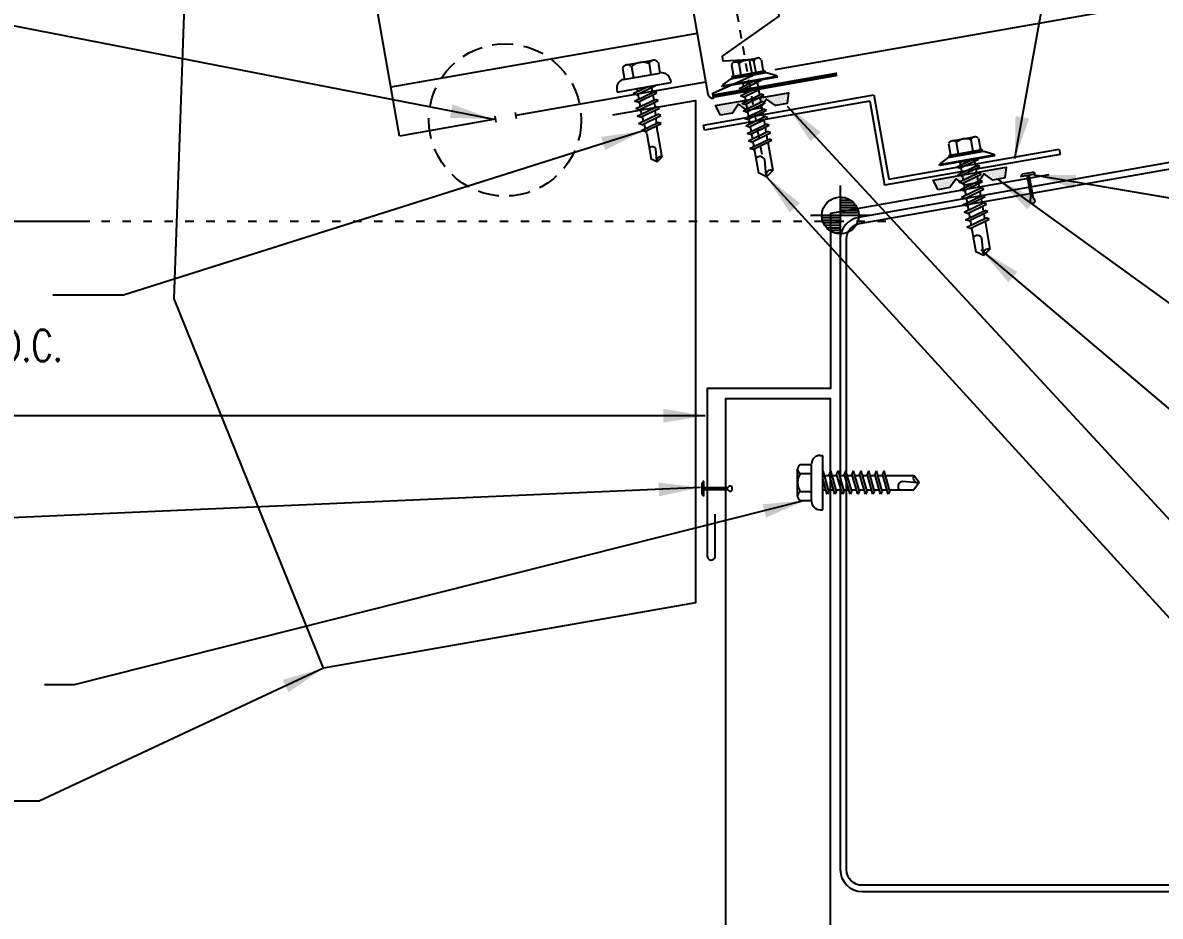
# Model space of a CAD drawing. Header units: inches. Extents: x 0.5 to 41.1, y 60.2 to 108.6.
# Drawn here: x 14.42 to 27.98, y 71.39 to 82.04 of the extents above; entities that cross this region are included whole.
import ezdxf

# ---------------------------------------------------------------- set-up
doc = ezdxf.new("R2010")
doc.units = ezdxf.units.IN
doc.header["$MEASUREMENT"] = 0
for name, pattern in [('ACAD_ISO07W100', [3, 0, -3]), ('DASH3', [0.125, 0.0625, -0.0625]), ('HIDDEN', [0.375, 0.25, -0.125])]:
    doc.linetypes.add(name, pattern=pattern)
for name, color, linetype in [('ANNOBJ', 7, 'Continuous'), ('CLO', 3, 'Continuous'), ('ELEV-MK', 3, 'Continuous'), ('FASTENER', 9, 'Continuous'), ('PANEL', 11, 'Continuous'), ('STLA', 12, 'Continuous'), ('TAPE', 8, 'Continuous'), ('TEXT', 2, 'Continuous'), ('TRIM', 6, 'Continuous')]:
    doc.layers.add(name, color=color, linetype=linetype)
doc.styles.add('TEXT1', font='ROMANS.shx', dxfattribs={"width": 0.75, "height": 0.375})
doc.dimstyles.new('DETAIL$7', dxfattribs={"dimscale": 4, "dimtxt": 0.09375, "dimasz": 0.125, "dimexe": 0.0625, "dimexo": 0.125, "dimgap": 0.0625, "dimtad": 1, "dimdec": 4, "dimzin": 3, "dimdsep": 46, "dimlunit": 4, "dimtxsty": 'TEXT1', "dimblk": 'ARCHTICK', "dimcen": 0.0625, "dimclrd": 7, "dimclre": 7, "dimclrt": 2, "dimadec": 0, "dimazin": 0, "dimtfac": 0.59375, "dimtdec": 4, "dimtmove": 0, "dimatfit": 3, "dimfxl": 0, "dimfrac": 2, "dimtolj": 1, "dimtzin": 3, "dimarcsym": 0})

# ---------------------------------------------------------------- blocks, each defined once
blk = doc.blocks.new('MB_DW1')
at = {"layer": 'FASTENER'}
for p, q in [((-0.181, 0.276), (-0.181, 0.137)), ((-0.135, 0.302), (0.135, 0.302)), ((-0.089, 0.276), (-0.089, 0.137)), ((0.089, 0.276), (0.089, 0.137)), ((0.181, 0.276), (0.181, 0.137)), ((-0.193, 0.137), (0.193, 0.137)), ((-0.181, 0.137), (0.181, 0.137)), ((-0.217, 0.114), (-0.326, 0.059)), ((-0.326, 0.059), (-0.326, 0.049)), ((-0.326, 0.049), (0.326, 0.049)), ((-0.217, 0.114), (0.217, 0.114)), ((-0.193, 0.119), (0.193, 0.119)), ((-0.139, -0.016), (0.046, 0.037)), ((-0.104, -0.036), (0.139, 0.033)), ((-0.086, 0.037), (-0.086, -0.001)), ((-0.086, 0.037), (0.086, 0.037)), ((0.086, 0.037), (0.133, 0.037)), ((0.086, 0.018), (0.086, -0.042)), ((0.139, 0.033), (0.133, 0.037)), ((0.217, 0.114), (0.326, 0.059)), ((0.326, 0.059), (0.326, 0.049)), ((-0.104, -0.036), (-0.139, -0.016)), ((-0.139, -0.107), (0.104, -0.038)), ((-0.104, -0.127), (-0.139, -0.107)), ((-0.139, -0.198), (0.104, -0.128)), ((-0.104, -0.127), (0.139, -0.058)), ((-0.086, -0.031), (-0.086, -0.092)), ((-0.086, -0.122), (-0.086, -0.183)), ((0.086, -0.073), (0.086, -0.133)), ((0.139, -0.058), (0.104, -0.038)), ((0.139, -0.149), (0.104, -0.128)), ((-0.104, -0.218), (-0.139, -0.198)), ((-0.139, -0.289), (0.104, -0.219)), ((-0.104, -0.218), (0.139, -0.149)), ((-0.104, -0.309), (0.139, -0.239)), ((-0.086, -0.213), (-0.086, -0.274)), ((0.086, -0.164), (0.086, -0.224)), ((0.086, -0.255), (0.086, -0.315)), ((0.139, -0.239), (0.104, -0.219)), ((-0.104, -0.309), (-0.139, -0.289)), ((-0.139, -0.38), (0.104, -0.31)), ((-0.104, -0.4), (-0.139, -0.38)), ((-0.139, -0.47), (0.104, -0.401)), ((-0.104, -0.4), (0.139, -0.33)), ((-0.086, -0.304), (-0.086, -0.364)), ((-0.086, -0.395), (-0.086, -0.455)), ((0.086, -0.345), (0.086, -0.406)), ((0.139, -0.33), (0.104, -0.31)), ((0.139, -0.421), (0.104, -0.401)), ((-0.104, -0.491), (-0.139, -0.47)), ((-0.139, -0.561), (0.104, -0.492)), ((-0.104, -0.491), (0.139, -0.421)), ((-0.104, -0.581), (0.139, -0.512)), ((-0.086, -0.486), (-0.086, -0.546)), ((0.086, -0.436), (0.086, -0.497)), ((0.086, -0.527), (0.086, -0.588)), ((0.139, -0.512), (0.104, -0.492)), ((-0.104, -0.581), (-0.139, -0.561)), ((-0.139, -0.652), (0.104, -0.583)), ((-0.104, -0.672), (-0.139, -0.652)), ((-0.139, -0.743), (0.104, -0.674)), ((-0.104, -0.672), (0.139, -0.603)), ((-0.086, -0.577), (-0.086, -0.637)), ((-0.086, -0.667), (-0.086, -0.728)), ((0.086, -0.618), (0.086, -0.679)), ((0.139, -0.603), (0.104, -0.583)), ((0.139, -0.694), (0.104, -0.674)), ((-0.104, -0.763), (-0.139, -0.743)), ((-0.104, -0.763), (0.139, -0.694)), ((-0.086, -0.758), (-0.086, -1.05)), ((0.086, -0.709), (0.086, -1.05)), ((-0.002, -1.095), (0.014, -0.909)), ((0, -1.111), (-0.086, -1.05)), ((0, -1.111), (0.086, -1.05))]:
    blk.add_line(p, q, dxfattribs=at)
blk.add_lwpolyline([(-0.331, 0.037), (-0.331, 0.049), (0.331, 0.049), (0.331, 0.037)], close=True, dxfattribs=at)
for centre, radius, start, end in [((-0.135, 0.25), 0.0527, 29.8754, 150.1246), ((0, 0.138), 0.164, 56.9974, 123.0026), ((0.135, 0.25), 0.0527, 29.8754, 150.1246), ((-0.193, 0.128), 0.00894, 90, 270), ((0.193, 0.128), 0.00894, 270, 90), ((-0.046, -0.921), 0.0615, 11.1445, 130.906), ((0.054, -1.097), 0.0563, 55.4585, 194.8454)]:
    blk.add_arc(centre, radius, start, end, dxfattribs=at)
blk = doc.blocks.new('*X4')
at = {"color": 0}
for p, q in [((-0.422, 0.141), (-0.422, 0.141)), ((-0.398, 0.141), (-0.398, 0.141)), ((-0.375, 0.141), (-0.375, 0.141)), ((-0.352, 0.141), (-0.352, 0.141)), ((-0.328, 0.141), (-0.328, 0.141)), ((-0.305, 0.141), (-0.305, 0.141)), ((-0.281, 0.141), (-0.281, 0.141)), ((-0.258, 0.141), (-0.258, 0.141)), ((-0.234, 0.141), (-0.234, 0.141)), ((-0.211, 0.141), (-0.211, 0.141)), ((-0.188, 0.141), (-0.188, 0.141)), ((-0.164, 0.141), (-0.164, 0.141)), ((-0.141, 0.141), (-0.141, 0.141)), ((-0.117, 0.141), (-0.117, 0.141)), ((-0.094, 0.141), (-0.094, 0.141)), ((-0.07, 0.141), (-0.07, 0.141)), ((-0.047, 0.141), (-0.047, 0.141)), ((-0.023, 0.141), (-0.023, 0.141)), ((0, 0.141), (0, 0.141)), ((0.023, 0.141), (0.023, 0.141)), ((0.047, 0.141), (0.047, 0.141)), ((0.07, 0.141), (0.07, 0.141)), ((0.094, 0.141), (0.094, 0.141)), ((0.117, 0.141), (0.117, 0.141)), ((0.141, 0.141), (0.141, 0.141)), ((0.164, 0.141), (0.164, 0.141)), ((0.188, 0.141), (0.188, 0.141)), ((0.211, 0.141), (0.211, 0.141)), ((0.234, 0.141), (0.234, 0.141)), ((0.258, 0.141), (0.258, 0.141)), ((0.281, 0.141), (0.281, 0.141)), ((0.305, 0.141), (0.305, 0.141)), ((0.328, 0.141), (0.328, 0.141)), ((0.352, 0.141), (0.352, 0.141)), ((0.375, 0.141), (0.375, 0.141)), ((0.398, 0.141), (0.398, 0.141)), ((0.422, 0.141), (0.422, 0.141)), ((-0.434, 0.135), (-0.434, 0.135)), ((-0.434, 0.123), (-0.434, 0.123)), ((-0.422, 0.129), (-0.422, 0.129)), ((-0.422, 0.117), (-0.422, 0.117)), ((-0.422, 0.105), (-0.422, 0.105)), ((-0.422, 0.094), (-0.422, 0.094)), ((-0.422, 0.082), (-0.422, 0.082)), ((-0.41, 0.135), (-0.41, 0.135)), ((-0.41, 0.123), (-0.41, 0.123)), ((-0.41, 0.111), (-0.41, 0.111)), ((-0.41, 0.1), (-0.41, 0.1)), ((-0.41, 0.088), (-0.41, 0.088)), ((-0.41, 0.076), (-0.41, 0.076)), ((-0.41, 0.064), (-0.41, 0.064)), ((-0.41, 0.053), (-0.41, 0.053)), ((-0.41, 0.041), (-0.41, 0.041)), ((-0.398, 0.129), (-0.398, 0.129)), ((-0.398, 0.117), (-0.398, 0.117)), ((-0.398, 0.105), (-0.398, 0.105)), ((-0.398, 0.094), (-0.398, 0.094)), ((-0.398, 0.082), (-0.398, 0.082)), ((-0.398, 0.07), (-0.398, 0.07)), ((-0.398, 0.059), (-0.398, 0.059)), ((-0.398, 0.047), (-0.398, 0.047)), ((-0.398, 0.035), (-0.398, 0.035)), ((-0.398, 0.023), (-0.398, 0.023)), ((-0.387, 0.135), (-0.387, 0.135)), ((-0.387, 0.123), (-0.387, 0.123)), ((-0.387, 0.111), (-0.387, 0.111)), ((-0.387, 0.1), (-0.387, 0.1)), ((-0.387, 0.088), (-0.387, 0.088)), ((-0.387, 0.076), (-0.387, 0.076)), ((-0.387, 0.064), (-0.387, 0.064)), ((-0.387, 0.053), (-0.387, 0.053)), ((-0.387, 0.041), (-0.387, 0.041)), ((-0.387, 0.029), (-0.387, 0.029)), ((-0.375, 0.129), (-0.375, 0.129)), ((-0.375, 0.117), (-0.375, 0.117)), ((-0.375, 0.105), (-0.375, 0.105)), ((-0.375, 0.094), (-0.375, 0.094)), ((-0.375, 0.082), (-0.375, 0.082)), ((-0.375, 0.07), (-0.375, 0.07)), ((-0.375, 0.059), (-0.375, 0.059)), ((-0.375, 0.047), (-0.375, 0.047)), ((-0.375, 0.035), (-0.375, 0.035)), ((-0.375, 0.023), (-0.375, 0.023)), ((-0.363, 0.135), (-0.363, 0.135)), ((-0.363, 0.123), (-0.363, 0.123)), ((-0.363, 0.111), (-0.363, 0.111)), ((-0.363, 0.1), (-0.363, 0.1)), ((-0.363, 0.088), (-0.363, 0.088)), ((-0.363, 0.076), (-0.363, 0.076)), ((-0.363, 0.064), (-0.363, 0.064)), ((-0.363, 0.053), (-0.363, 0.053)), ((-0.363, 0.041), (-0.363, 0.041)), ((-0.363, 0.029), (-0.363, 0.029)), ((-0.352, 0.129), (-0.352, 0.129)), ((-0.352, 0.117), (-0.352, 0.117)), ((-0.352, 0.105), (-0.352, 0.105)), ((-0.352, 0.094), (-0.352, 0.094)), ((-0.352, 0.082), (-0.352, 0.082)), ((-0.352, 0.07), (-0.352, 0.07)), ((-0.352, 0.059), (-0.352, 0.059)), ((-0.352, 0.047), (-0.352, 0.047)), ((-0.352, 0.035), (-0.352, 0.035)), ((-0.352, 0.023), (-0.352, 0.023)), ((-0.34, 0.135), (-0.34, 0.135)), ((-0.34, 0.123), (-0.34, 0.123)), ((-0.34, 0.111), (-0.34, 0.111)), ((-0.34, 0.1), (-0.34, 0.1)), ((-0.34, 0.088), (-0.34, 0.088)), ((-0.34, 0.076), (-0.34, 0.076)), ((-0.34, 0.064), (-0.34, 0.064)), ((-0.34, 0.053), (-0.34, 0.053)), ((-0.34, 0.041), (-0.34, 0.041)), ((-0.34, 0.029), (-0.34, 0.029)), ((-0.328, 0.129), (-0.328, 0.129)), ((-0.328, 0.117), (-0.328, 0.117)), ((-0.328, 0.105), (-0.328, 0.105)), ((-0.328, 0.094), (-0.328, 0.094)), ((-0.328, 0.082), (-0.328, 0.082)), ((-0.328, 0.07), (-0.328, 0.07)), ((-0.328, 0.059), (-0.328, 0.059)), ((-0.328, 0.047), (-0.328, 0.047)), ((-0.328, 0.035), (-0.328, 0.035)), ((-0.328, 0.023), (-0.328, 0.023)), ((-0.316, 0.135), (-0.316, 0.135)), ((-0.316, 0.123), (-0.316, 0.123)), ((-0.316, 0.111), (-0.316, 0.111)), ((-0.316, 0.1), (-0.316, 0.1)), ((-0.316, 0.088), (-0.316, 0.088)), ((-0.316, 0.076), (-0.316, 0.076)), ((-0.316, 0.064), (-0.316, 0.064)), ((-0.316, 0.053), (-0.316, 0.053)), ((-0.316, 0.041), (-0.316, 0.041)), ((-0.316, 0.029), (-0.316, 0.029)), ((-0.305, 0.129), (-0.305, 0.129)), ((-0.305, 0.117), (-0.305, 0.117)), ((-0.305, 0.105), (-0.305, 0.105)), ((-0.305, 0.094), (-0.305, 0.094)), ((-0.305, 0.082), (-0.305, 0.082)), ((-0.305, 0.07), (-0.305, 0.07)), ((-0.305, 0.059), (-0.305, 0.059)), ((-0.305, 0.047), (-0.305, 0.047)), ((-0.305, 0.035), (-0.305, 0.035)), ((-0.305, 0.023), (-0.305, 0.023)), ((-0.293, 0.135), (-0.293, 0.135)), ((-0.293, 0.123), (-0.293, 0.123)), ((-0.293, 0.111), (-0.293, 0.111)), ((-0.293, 0.1), (-0.293, 0.1)), ((-0.293, 0.088), (-0.293, 0.088)), ((-0.293, 0.076), (-0.293, 0.076)), ((-0.293, 0.064), (-0.293, 0.064)), ((-0.293, 0.053), (-0.293, 0.053)), ((-0.293, 0.041), (-0.293, 0.041)), ((-0.293, 0.029), (-0.293, 0.029)), ((-0.281, 0.129), (-0.281, 0.129)), ((-0.281, 0.117), (-0.281, 0.117)), ((-0.281, 0.105), (-0.281, 0.105)), ((-0.281, 0.094), (-0.281, 0.094)), ((-0.281, 0.082), (-0.281, 0.082)), ((-0.281, 0.07), (-0.281, 0.07)), ((-0.281, 0.059), (-0.281, 0.059)), ((-0.281, 0.047), (-0.281, 0.047)), ((-0.281, 0.035), (-0.281, 0.035)), ((-0.281, 0.023), (-0.281, 0.023)), ((-0.27, 0.135), (-0.27, 0.135)), ((-0.27, 0.123), (-0.27, 0.123)), ((-0.27, 0.111), (-0.27, 0.111)), ((-0.27, 0.1), (-0.27, 0.1)), ((-0.27, 0.088), (-0.27, 0.088)), ((-0.27, 0.076), (-0.27, 0.076)), ((-0.27, 0.064), (-0.27, 0.064)), ((-0.27, 0.053), (-0.27, 0.053)), ((-0.27, 0.041), (-0.27, 0.041)), ((-0.27, 0.029), (-0.27, 0.029)), ((-0.258, 0.129), (-0.258, 0.129)), ((-0.258, 0.117), (-0.258, 0.117)), ((-0.258, 0.105), (-0.258, 0.105)), ((-0.258, 0.094), (-0.258, 0.094)), ((-0.258, 0.082), (-0.258, 0.082)), ((-0.258, 0.07), (-0.258, 0.07)), ((-0.258, 0.059), (-0.258, 0.059)), ((-0.258, 0.047), (-0.258, 0.047)), ((-0.258, 0.035), (-0.258, 0.035)), ((-0.258, 0.023), (-0.258, 0.023)), ((-0.246, 0.135), (-0.246, 0.135)), ((-0.246, 0.123), (-0.246, 0.123)), ((-0.246, 0.111), (-0.246, 0.111)), ((-0.246, 0.1), (-0.246, 0.1)), ((-0.246, 0.088), (-0.246, 0.088)), ((-0.246, 0.076), (-0.246, 0.076)), ((-0.246, 0.064), (-0.246, 0.064)), ((-0.246, 0.053), (-0.246, 0.053)), ((-0.246, 0.041), (-0.246, 0.041)), ((-0.234, 0.129), (-0.234, 0.129)), ((-0.234, 0.117), (-0.234, 0.117)), ((-0.234, 0.105), (-0.234, 0.105)), ((-0.234, 0.094), (-0.234, 0.094)), ((-0.234, 0.082), (-0.234, 0.082)), ((-0.234, 0.07), (-0.234, 0.07)), ((-0.234, 0.059), (-0.234, 0.059)), ((-0.234, 0.047), (-0.234, 0.047)), ((-0.223, 0.135), (-0.223, 0.135)), ((-0.223, 0.123), (-0.223, 0.123)), ((-0.223, 0.111), (-0.223, 0.111)), ((-0.223, 0.1), (-0.223, 0.1)), ((-0.223, 0.088), (-0.223, 0.088)), ((-0.223, 0.076), (-0.223, 0.076)), ((-0.223, 0.064), (-0.223, 0.064)), ((-0.211, 0.129), (-0.211, 0.129)), ((-0.211, 0.117), (-0.211, 0.117)), ((-0.211, 0.105), (-0.211, 0.105)), ((-0.211, 0.094), (-0.211, 0.094)), ((-0.211, 0.082), (-0.211, 0.082)), ((-0.211, 0.07), (-0.211, 0.07)), ((-0.199, 0.135), (-0.199, 0.135)), ((-0.199, 0.123), (-0.199, 0.123)), ((-0.199, 0.111), (-0.199, 0.111)), ((-0.199, 0.1), (-0.199, 0.1)), ((-0.199, 0.088), (-0.199, 0.088)), ((-0.188, 0.129), (-0.188, 0.129)), ((-0.188, 0.117), (-0.188, 0.117)), ((-0.188, 0.105), (-0.188, 0.105)), ((-0.188, 0.094), (-0.188, 0.094)), ((-0.176, 0.135), (-0.176, 0.135)), ((-0.176, 0.123), (-0.176, 0.123)), ((-0.176, 0.111), (-0.176, 0.111)), ((-0.164, 0.129), (-0.164, 0.129)), ((-0.164, 0.117), (-0.164, 0.117)), ((-0.164, 0.105), (-0.164, 0.105)), ((-0.152, 0.135), (-0.152, 0.135)), ((-0.152, 0.123), (-0.152, 0.123)), ((-0.152, 0.111), (-0.152, 0.111)), ((-0.152, 0.1), (-0.152, 0.1)), ((-0.141, 0.129), (-0.141, 0.129)), ((-0.141, 0.117), (-0.141, 0.117)), ((-0.141, 0.105), (-0.141, 0.105)), ((-0.141, 0.094), (-0.141, 0.094)), ((-0.141, 0.082), (-0.141, 0.082)), ((-0.129, 0.135), (-0.129, 0.135)), ((-0.129, 0.123), (-0.129, 0.123)), ((-0.129, 0.111), (-0.129, 0.111)), ((-0.129, 0.1), (-0.129, 0.1)), ((-0.129, 0.088), (-0.129, 0.088)), ((-0.129, 0.076), (-0.129, 0.076)), ((-0.117, 0.129), (-0.117, 0.129)), ((-0.117, 0.117), (-0.117, 0.117)), ((-0.117, 0.105), (-0.117, 0.105)), ((-0.117, 0.094), (-0.117, 0.094)), ((-0.117, 0.082), (-0.117, 0.082)), ((-0.117, 0.07), (-0.117, 0.07)), ((-0.117, 0.059), (-0.117, 0.059)), ((-0.105, 0.135), (-0.105, 0.135)), ((-0.105, 0.123), (-0.105, 0.123)), ((-0.105, 0.111), (-0.105, 0.111)), ((-0.105, 0.1), (-0.105, 0.1)), ((-0.105, 0.088), (-0.105, 0.088)), ((-0.105, 0.076), (-0.105, 0.076)), ((-0.105, 0.064), (-0.105, 0.064)), ((-0.105, 0.053), (-0.105, 0.053)), ((-0.094, 0.129), (-0.094, 0.129)), ((-0.094, 0.117), (-0.094, 0.117)), ((-0.094, 0.105), (-0.094, 0.105)), ((-0.094, 0.094), (-0.094, 0.094)), ((-0.094, 0.082), (-0.094, 0.082)), ((-0.094, 0.07), (-0.094, 0.07)), ((-0.094, 0.059), (-0.094, 0.059)), ((-0.094, 0.047), (-0.094, 0.047)), ((-0.094, 0.035), (-0.094, 0.035)), ((-0.082, 0.135), (-0.082, 0.135)), ((-0.082, 0.123), (-0.082, 0.123)), ((-0.082, 0.111), (-0.082, 0.111)), ((-0.082, 0.1), (-0.082, 0.1)), ((-0.082, 0.088), (-0.082, 0.088)), ((-0.082, 0.076), (-0.082, 0.076)), ((-0.082, 0.064), (-0.082, 0.064)), ((-0.082, 0.053), (-0.082, 0.053)), ((-0.082, 0.041), (-0.082, 0.041)), ((-0.082, 0.029), (-0.082, 0.029)), ((-0.07, 0.129), (-0.07, 0.129)), ((-0.07, 0.117), (-0.07, 0.117)), ((-0.07, 0.105), (-0.07, 0.105)), ((-0.07, 0.094), (-0.07, 0.094)), ((-0.07, 0.082), (-0.07, 0.082)), ((-0.07, 0.07), (-0.07, 0.07)), ((-0.07, 0.059), (-0.07, 0.059)), ((-0.07, 0.047), (-0.07, 0.047)), ((-0.07, 0.035), (-0.07, 0.035)), ((-0.07, 0.023), (-0.07, 0.023)), ((-0.059, 0.135), (-0.059, 0.135)), ((-0.059, 0.123), (-0.059, 0.123)), ((-0.059, 0.111), (-0.059, 0.111)), ((-0.059, 0.1), (-0.059, 0.1)), ((-0.059, 0.088), (-0.059, 0.088)), ((-0.059, 0.076), (-0.059, 0.076)), ((-0.059, 0.064), (-0.059, 0.064)), ((-0.059, 0.053), (-0.059, 0.053)), ((-0.059, 0.041), (-0.059, 0.041)), ((-0.059, 0.029), (-0.059, 0.029)), ((-0.047, 0.129), (-0.047, 0.129)), ((-0.047, 0.117), (-0.047, 0.117)), ((-0.047, 0.105), (-0.047, 0.105)), ((-0.047, 0.094), (-0.047, 0.094)), ((-0.047, 0.082), (-0.047, 0.082)), ((-0.047, 0.07), (-0.047, 0.07)), ((-0.047, 0.059), (-0.047, 0.059)), ((-0.047, 0.047), (-0.047, 0.047)), ((-0.047, 0.035), (-0.047, 0.035)), ((-0.047, 0.023), (-0.047, 0.023)), ((-0.035, 0.135), (-0.035, 0.135)), ((-0.035, 0.123), (-0.035, 0.123)), ((-0.035, 0.111), (-0.035, 0.111)), ((-0.035, 0.1), (-0.035, 0.1)), ((-0.035, 0.088), (-0.035, 0.088)), ((-0.035, 0.076), (-0.035, 0.076)), ((-0.035, 0.064), (-0.035, 0.064)), ((-0.035, 0.053), (-0.035, 0.053)), ((-0.035, 0.041), (-0.035, 0.041)), ((-0.035, 0.029), (-0.035, 0.029)), ((-0.023, 0.129), (-0.023, 0.129)), ((-0.023, 0.117), (-0.023, 0.117)), ((-0.023, 0.105), (-0.023, 0.105)), ((-0.023, 0.094), (-0.023, 0.094)), ((-0.023, 0.082), (-0.023, 0.082)), ((-0.023, 0.07), (-0.023, 0.07)), ((-0.023, 0.059), (-0.023, 0.059)), ((-0.023, 0.047), (-0.023, 0.047)), ((-0.023, 0.035), (-0.023, 0.035)), ((-0.023, 0.023), (-0.023, 0.023)), ((-0.012, 0.135), (-0.012, 0.135)), ((-0.012, 0.123), (-0.012, 0.123)), ((-0.012, 0.111), (-0.012, 0.111)), ((-0.012, 0.1), (-0.012, 0.1)), ((-0.012, 0.088), (-0.012, 0.088)), ((-0.012, 0.076), (-0.012, 0.076)), ((-0.012, 0.064), (-0.012, 0.064)), ((-0.012, 0.053), (-0.012, 0.053)), ((-0.012, 0.041), (-0.012, 0.041)), ((-0.012, 0.029), (-0.012, 0.029)), ((0, 0.129), (0, 0.129)), ((0, 0.117), (0, 0.117)), ((0, 0.105), (0, 0.105)), ((0, 0.094), (0, 0.094)), ((0, 0.082), (0, 0.082)), ((0, 0.07), (0, 0.07)), ((0, 0.059), (0, 0.059)), ((0, 0.047), (0, 0.047)), ((0, 0.035), (0, 0.035)), ((0, 0.023), (0, 0.023)), ((0.012, 0.135), (0.012, 0.135)), ((0.012, 0.123), (0.012, 0.123)), ((0.012, 0.111), (0.012, 0.111)), ((0.012, 0.1), (0.012, 0.1)), ((0.012, 0.088), (0.012, 0.088)), ((0.012, 0.076), (0.012, 0.076)), ((0.012, 0.064), (0.012, 0.064)), ((0.012, 0.053), (0.012, 0.053)), ((0.012, 0.041), (0.012, 0.041)), ((0.012, 0.029), (0.012, 0.029)), ((0.023, 0.129), (0.023, 0.129)), ((0.023, 0.117), (0.023, 0.117)), ((0.023, 0.105), (0.023, 0.105)), ((0.023, 0.094), (0.023, 0.094)), ((0.023, 0.082), (0.023, 0.082)), ((0.023, 0.07), (0.023, 0.07)), ((0.023, 0.059), (0.023, 0.059)), ((0.023, 0.047), (0.023, 0.047)), ((0.023, 0.035), (0.023, 0.035)), ((0.023, 0.023), (0.023, 0.023)), ((0.035, 0.135), (0.035, 0.135)), ((0.035, 0.123), (0.035, 0.123)), ((0.035, 0.111), (0.035, 0.111)), ((0.035, 0.1), (0.035, 0.1)), ((0.035, 0.088), (0.035, 0.088)), ((0.035, 0.076), (0.035, 0.076)), ((0.035, 0.064), (0.035, 0.064)), ((0.035, 0.053), (0.035, 0.053)), ((0.035, 0.041), (0.035, 0.041)), ((0.035, 0.029), (0.035, 0.029)), ((0.047, 0.129), (0.047, 0.129)), ((0.047, 0.117), (0.047, 0.117)), ((0.047, 0.105), (0.047, 0.105)), ((0.047, 0.094), (0.047, 0.094)), ((0.047, 0.082), (0.047, 0.082)), ((0.047, 0.07), (0.047, 0.07)), ((0.047, 0.059), (0.047, 0.059)), ((0.047, 0.047), (0.047, 0.047)), ((0.047, 0.035), (0.047, 0.035)), ((0.047, 0.023), (0.047, 0.023)), ((0.059, 0.135), (0.059, 0.135)), ((0.059, 0.123), (0.059, 0.123)), ((0.059, 0.111), (0.059, 0.111)), ((0.059, 0.1), (0.059, 0.1)), ((0.059, 0.088), (0.059, 0.088)), ((0.059, 0.076), (0.059, 0.076)), ((0.059, 0.064), (0.059, 0.064)), ((0.059, 0.053), (0.059, 0.053)), ((0.059, 0.041), (0.059, 0.041)), ((0.059, 0.029), (0.059, 0.029)), ((0.07, 0.129), (0.07, 0.129)), ((0.07, 0.117), (0.07, 0.117)), ((0.07, 0.105), (0.07, 0.105)), ((0.07, 0.094), (0.07, 0.094)), ((0.07, 0.082), (0.07, 0.082)), ((0.07, 0.07), (0.07, 0.07)), ((0.07, 0.059), (0.07, 0.059)), ((0.07, 0.047), (0.07, 0.047)), ((0.07, 0.035), (0.07, 0.035)), ((0.07, 0.023), (0.07, 0.023)), ((0.082, 0.135), (0.082, 0.135)), ((0.082, 0.123), (0.082, 0.123)), ((0.082, 0.111), (0.082, 0.111)), ((0.082, 0.1), (0.082, 0.1)), ((0.082, 0.088), (0.082, 0.088)), ((0.082, 0.076), (0.082, 0.076)), ((0.082, 0.064), (0.082, 0.064)), ((0.082, 0.053), (0.082, 0.053)), ((0.082, 0.041), (0.082, 0.041)), ((0.082, 0.029), (0.082, 0.029)), ((0.094, 0.129), (0.094, 0.129)), ((0.094, 0.117), (0.094, 0.117)), ((0.094, 0.105), (0.094, 0.105)), ((0.094, 0.094), (0.094, 0.094)), ((0.094, 0.082), (0.094, 0.082)), ((0.094, 0.07), (0.094, 0.07)), ((0.094, 0.059), (0.094, 0.059)), ((0.094, 0.047), (0.094, 0.047)), ((0.094, 0.035), (0.094, 0.035)), ((0.105, 0.135), (0.105, 0.135)), ((0.105, 0.123), (0.105, 0.123)), ((0.105, 0.111), (0.105, 0.111)), ((0.105, 0.1), (0.105, 0.1)), ((0.105, 0.088), (0.105, 0.088)), ((0.105, 0.076), (0.105, 0.076)), ((0.105, 0.064), (0.105, 0.064)), ((0.105, 0.053), (0.105, 0.053)), ((0.117, 0.129), (0.117, 0.129)), ((0.117, 0.117), (0.117, 0.117)), ((0.117, 0.105), (0.117, 0.105)), ((0.117, 0.094), (0.117, 0.094)), ((0.117, 0.082), (0.117, 0.082)), ((0.117, 0.07), (0.117, 0.07)), ((0.117, 0.059), (0.117, 0.059)), ((0.129, 0.135), (0.129, 0.135)), ((0.129, 0.123), (0.129, 0.123)), ((0.129, 0.111), (0.129, 0.111)), ((0.129, 0.1), (0.129, 0.1)), ((0.129, 0.088), (0.129, 0.088)), ((0.129, 0.076), (0.129, 0.076)), ((0.141, 0.129), (0.141, 0.129)), ((0.141, 0.117), (0.141, 0.117)), ((0.141, 0.105), (0.141, 0.105)), ((0.141, 0.094), (0.141, 0.094)), ((0.141, 0.082), (0.141, 0.082)), ((0.152, 0.135), (0.152, 0.135)), ((0.152, 0.123), (0.152, 0.123)), ((0.152, 0.111), (0.152, 0.111)), ((0.152, 0.1), (0.152, 0.1)), ((0.164, 0.129), (0.164, 0.129)), ((0.164, 0.117), (0.164, 0.117)), ((0.164, 0.105), (0.164, 0.105)), ((0.176, 0.135), (0.176, 0.135)), ((0.176, 0.123), (0.176, 0.123)), ((0.176, 0.111), (0.176, 0.111)), ((0.188, 0.129), (0.188, 0.129)), ((0.188, 0.117), (0.188, 0.117)), ((0.188, 0.105), (0.188, 0.105)), ((0.188, 0.094), (0.188, 0.094)), ((0.199, 0.135), (0.199, 0.135)), ((0.199, 0.123), (0.199, 0.123)), ((0.199, 0.111), (0.199, 0.111)), ((0.199, 0.1), (0.199, 0.1)), ((0.199, 0.088), (0.199, 0.088)), ((0.211, 0.129), (0.211, 0.129)), ((0.211, 0.117), (0.211, 0.117)), ((0.211, 0.105), (0.211, 0.105)), ((0.211, 0.094), (0.211, 0.094)), ((0.211, 0.082), (0.211, 0.082)), ((0.211, 0.07), (0.211, 0.07)), ((0.223, 0.135), (0.223, 0.135)), ((0.223, 0.123), (0.223, 0.123)), ((0.223, 0.111), (0.223, 0.111)), ((0.223, 0.1), (0.223, 0.1)), ((0.223, 0.088), (0.223, 0.088)), ((0.223, 0.076), (0.223, 0.076)), ((0.223, 0.064), (0.223, 0.064)), ((0.234, 0.129), (0.234, 0.129)), ((0.234, 0.117), (0.234, 0.117)), ((0.234, 0.105), (0.234, 0.105)), ((0.234, 0.094), (0.234, 0.094)), ((0.234, 0.082), (0.234, 0.082)), ((0.234, 0.07), (0.234, 0.07)), ((0.234, 0.059), (0.234, 0.059)), ((0.234, 0.047), (0.234, 0.047)), ((0.246, 0.135), (0.246, 0.135)), ((0.246, 0.123), (0.246, 0.123)), ((0.246, 0.111), (0.246, 0.111)), ((0.246, 0.1), (0.246, 0.1)), ((0.246, 0.088), (0.246, 0.088)), ((0.246, 0.076), (0.246, 0.076)), ((0.246, 0.064), (0.246, 0.064)), ((0.246, 0.053), (0.246, 0.053)), ((0.246, 0.041), (0.246, 0.041)), ((0.258, 0.129), (0.258, 0.129)), ((0.258, 0.117), (0.258, 0.117)), ((0.258, 0.105), (0.258, 0.105)), ((0.258, 0.094), (0.258, 0.094)), ((0.258, 0.082), (0.258, 0.082)), ((0.258, 0.07), (0.258, 0.07)), ((0.258, 0.059), (0.258, 0.059)), ((0.258, 0.047), (0.258, 0.047)), ((0.258, 0.035), (0.258, 0.035)), ((0.258, 0.023), (0.258, 0.023)), ((0.27, 0.135), (0.27, 0.135)), ((0.27, 0.123), (0.27, 0.123)), ((0.27, 0.111), (0.27, 0.111)), ((0.27, 0.1), (0.27, 0.1)), ((0.27, 0.088), (0.27, 0.088)), ((0.27, 0.076), (0.27, 0.076)), ((0.27, 0.064), (0.27, 0.064)), ((0.27, 0.053), (0.27, 0.053)), ((0.27, 0.041), (0.27, 0.041)), ((0.27, 0.029), (0.27, 0.029)), ((0.281, 0.129), (0.281, 0.129)), ((0.281, 0.117), (0.281, 0.117)), ((0.281, 0.105), (0.281, 0.105)), ((0.281, 0.094), (0.281, 0.094)), ((0.281, 0.082), (0.281, 0.082)), ((0.281, 0.07), (0.281, 0.07)), ((0.281, 0.059), (0.281, 0.059)), ((0.281, 0.047), (0.281, 0.047)), ((0.281, 0.035), (0.281, 0.035)), ((0.281, 0.023), (0.281, 0.023)), ((0.293, 0.135), (0.293, 0.135)), ((0.293, 0.123), (0.293, 0.123)), ((0.293, 0.111), (0.293, 0.111)), ((0.293, 0.1), (0.293, 0.1)), ((0.293, 0.088), (0.293, 0.088)), ((0.293, 0.076), (0.293, 0.076)), ((0.293, 0.064), (0.293, 0.064)), ((0.293, 0.053), (0.293, 0.053)), ((0.293, 0.041), (0.293, 0.041)), ((0.293, 0.029), (0.293, 0.029)), ((0.305, 0.129), (0.305, 0.129)), ((0.305, 0.117), (0.305, 0.117)), ((0.305, 0.105), (0.305, 0.105)), ((0.305, 0.094), (0.305, 0.094)), ((0.305, 0.082), (0.305, 0.082)), ((0.305, 0.07), (0.305, 0.07)), ((0.305, 0.059), (0.305, 0.059)), ((0.305, 0.047), (0.305, 0.047)), ((0.305, 0.035), (0.305, 0.035)), ((0.305, 0.023), (0.305, 0.023)), ((0.316, 0.135), (0.316, 0.135)), ((0.316, 0.123), (0.316, 0.123)), ((0.316, 0.111), (0.316, 0.111)), ((0.316, 0.1), (0.316, 0.1)), ((0.316, 0.088), (0.316, 0.088)), ((0.316, 0.076), (0.316, 0.076)), ((0.316, 0.064), (0.316, 0.064)), ((0.316, 0.053), (0.316, 0.053)), ((0.316, 0.041), (0.316, 0.041)), ((0.316, 0.029), (0.316, 0.029)), ((0.328, 0.129), (0.328, 0.129)), ((0.328, 0.117), (0.328, 0.117)), ((0.328, 0.105), (0.328, 0.105)), ((0.328, 0.094), (0.328, 0.094)), ((0.328, 0.082), (0.328, 0.082)), ((0.328, 0.07), (0.328, 0.07)), ((0.328, 0.059), (0.328, 0.059)), ((0.328, 0.047), (0.328, 0.047)), ((0.328, 0.035), (0.328, 0.035)), ((0.328, 0.023), (0.328, 0.023)), ((0.34, 0.135), (0.34, 0.135)), ((0.34, 0.123), (0.34, 0.123)), ((0.34, 0.111), (0.34, 0.111)), ((0.34, 0.1), (0.34, 0.1)), ((0.34, 0.088), (0.34, 0.088)), ((0.34, 0.076), (0.34, 0.076)), ((0.34, 0.064), (0.34, 0.064)), ((0.34, 0.053), (0.34, 0.053)), ((0.34, 0.041), (0.34, 0.041)), ((0.34, 0.029), (0.34, 0.029)), ((0.352, 0.129), (0.352, 0.129)), ((0.352, 0.117), (0.352, 0.117)), ((0.352, 0.105), (0.352, 0.105)), ((0.352, 0.094), (0.352, 0.094)), ((0.352, 0.082), (0.352, 0.082)), ((0.352, 0.07), (0.352, 0.07)), ((0.352, 0.059), (0.352, 0.059)), ((0.352, 0.047), (0.352, 0.047)), ((0.352, 0.035), (0.352, 0.035)), ((0.352, 0.023), (0.352, 0.023)), ((0.363, 0.135), (0.363, 0.135)), ((0.363, 0.123), (0.363, 0.123)), ((0.363, 0.111), (0.363, 0.111)), ((0.363, 0.1), (0.363, 0.1)), ((0.363, 0.088), (0.363, 0.088)), ((0.363, 0.076), (0.363, 0.076)), ((0.363, 0.064), (0.363, 0.064)), ((0.363, 0.053), (0.363, 0.053)), ((0.363, 0.041), (0.363, 0.041)), ((0.363, 0.029), (0.363, 0.029)), ((0.375, 0.129), (0.375, 0.129)), ((0.375, 0.117), (0.375, 0.117)), ((0.375, 0.105), (0.375, 0.105)), ((0.375, 0.094), (0.375, 0.094)), ((0.375, 0.082), (0.375, 0.082)), ((0.375, 0.07), (0.375, 0.07)), ((0.375, 0.059), (0.375, 0.059)), ((0.375, 0.047), (0.375, 0.047)), ((0.375, 0.035), (0.375, 0.035)), ((0.375, 0.023), (0.375, 0.023)), ((0.387, 0.135), (0.387, 0.135)), ((0.387, 0.123), (0.387, 0.123)), ((0.387, 0.111), (0.387, 0.111)), ((0.387, 0.1), (0.387, 0.1)), ((0.387, 0.088), (0.387, 0.088)), ((0.387, 0.076), (0.387, 0.076)), ((0.387, 0.064), (0.387, 0.064)), ((0.387, 0.053), (0.387, 0.053)), ((0.387, 0.041), (0.387, 0.041)), ((0.387, 0.029), (0.387, 0.029)), ((0.398, 0.129), (0.398, 0.129)), ((0.398, 0.117), (0.398, 0.117)), ((0.398, 0.105), (0.398, 0.105)), ((0.398, 0.094), (0.398, 0.094)), ((0.398, 0.082), (0.398, 0.082)), ((0.398, 0.07), (0.398, 0.07)), ((0.398, 0.059), (0.398, 0.059)), ((0.398, 0.047), (0.398, 0.047)), ((0.398, 0.035), (0.398, 0.035)), ((0.398, 0.023), (0.398, 0.023)), ((0.41, 0.135), (0.41, 0.135)), ((0.41, 0.123), (0.41, 0.123)), ((0.41, 0.111), (0.41, 0.111)), ((0.41, 0.1), (0.41, 0.1)), ((0.41, 0.088), (0.41, 0.088)), ((0.41, 0.076), (0.41, 0.076)), ((0.41, 0.064), (0.41, 0.064)), ((0.41, 0.053), (0.41, 0.053)), ((0.41, 0.041), (0.41, 0.041)), ((0.422, 0.129), (0.422, 0.129)), ((0.422, 0.117), (0.422, 0.117)), ((0.422, 0.105), (0.422, 0.105)), ((0.422, 0.094), (0.422, 0.094)), ((0.422, 0.082), (0.422, 0.082)), ((0.434, 0.135), (0.434, 0.135)), ((0.434, 0.123), (0.434, 0.123))]:
    blk.add_line(p, q, dxfattribs=at)
blk = doc.blocks.new('MB_DBTAP')
at = {"layer": 'TAPE', "color": 9}
blk.add_lwpolyline([(-0.403, 0.018), (-0.442, 0.141), (0.442, 0.141), (0.403, 0.018), (0.26, 0.018), (0.17, 0.109), (0.079, 0.018), (0, 0.018), (-0.079, 0.018), (-0.17, 0.109), (-0.26, 0.018)], close=True, dxfattribs=at)
at = {"layer": 'TAPE', "color": 251}
blk.add_blockref('*X4', (0, 0), dxfattribs=at)
blk = doc.blocks.new('MB_UDICM')
at = {"layer": 'CLO'}
blk.add_lwpolyline([(0, 1), (0, 0.06, 0.414337), (0.06, 0), (0.06, 0.06), (0.562, 0.187), (0.562, 0.375), (0.25, 0.413), (0.25, 0.476), (1, 0.828), (1, 1.89), (0.06, 1.89), (0.06, 1.95, 0.414214), (0, 1.89)], format="xyb", close=True, dxfattribs=at)
at = {"layer": 'CLO', "const_width": 0.0478}
for points in [[(0.06, 1.926), (1, 1.926)], [(0.06, 0.024), (1.56, 0.024)]]:
    blk.add_lwpolyline(points, dxfattribs=at)
blk = doc.blocks.new('MB_DW4')
at = {"layer": 'FASTENER'}
for p, q in [((-0.217, 0.305), (-0.217, 0.171)), ((-0.163, 0.337), (0.159, 0.337)), ((-0.108, 0.305), (-0.108, 0.171)), ((0.105, 0.305), (0.105, 0.171)), ((0.214, 0.305), (0.214, 0.171)), ((-0.226, 0.171), (0.214, 0.171)), ((-0.326, 0.071), (-0.326, 0.037)), ((-0.326, 0.037), (0.322, 0.037)), ((-0.141, -0.014), (0.037, 0.037)), ((-0.105, -0.034), (0.137, 0.035)), ((-0.088, 0.037), (-0.088, 0.001)), ((-0.088, 0.037), (0.085, 0.037)), ((0.085, 0.037), (0.134, 0.037)), ((0.085, 0.02), (0.085, -0.041)), ((0.137, 0.035), (0.134, 0.037)), ((0.322, 0.071), (0.322, 0.037)), ((-0.105, -0.034), (-0.141, -0.014)), ((-0.141, -0.105), (0.102, -0.036)), ((-0.105, -0.125), (-0.141, -0.105)), ((-0.141, -0.196), (0.102, -0.127)), ((-0.105, -0.125), (0.137, -0.056)), ((-0.088, -0.029), (-0.088, -0.09)), ((-0.088, -0.12), (-0.088, -0.181)), ((0.085, -0.071), (0.085, -0.131)), ((0.137, -0.056), (0.102, -0.036)), ((0.137, -0.147), (0.102, -0.127)), ((-0.105, -0.216), (-0.141, -0.196)), ((-0.141, -0.287), (0.102, -0.217)), ((-0.105, -0.216), (0.137, -0.147)), ((-0.105, -0.307), (0.137, -0.238)), ((-0.084, -0.27), (-0.088, -0.211)), ((0.077, -0.315), (0.082, -0.253)), ((0.084, -0.223), (0.085, -0.211)), ((0.085, -0.162), (0.085, -0.211)), ((0.137, -0.238), (0.102, -0.217)), ((-0.105, -0.307), (-0.141, -0.287)), ((-0.141, -0.378), (0.102, -0.308)), ((-0.105, -0.398), (-0.141, -0.378)), ((-0.122, -0.463), (0.089, -0.403)), ((-0.105, -0.398), (0.137, -0.328)), ((-0.078, -0.36), (-0.082, -0.3)), ((-0.071, -0.449), (-0.075, -0.389)), ((0.071, -0.408), (0.075, -0.346)), ((0.124, -0.423), (0.089, -0.403)), ((0.137, -0.328), (0.102, -0.308)), ((-0.086, -0.483), (-0.122, -0.463)), ((-0.086, -0.483), (0.124, -0.423)), ((-0.066, -0.516), (-0.069, -0.478)), ((-0.066, -0.516), (-0.066, -0.82)), ((0.063, -0.515), (0.068, -0.439)), ((0.063, -0.516), (0.063, -0.82)), ((-0.003, -0.854), (0.009, -0.714)), ((-0.002, -0.866), (-0.066, -0.82)), ((-0.002, -0.866), (0.063, -0.82))]:
    blk.add_line(p, q, dxfattribs=at)
for centre, radius, start, end in [((-0.163, 0.274), 0.0628, 29.8754, 150.1246), ((-0.002, 0.141), 0.196, 56.9974, 123.0026), ((0.159, 0.274), 0.0628, 29.8754, 150.1246), ((-0.226, 0.071), 0.1, 90, 180), ((0.222, 0.071), 0.1, 0, 90), ((0.073, -0.516), 0.01, 175.9484, 180), ((-0.036, -0.723), 0.0461, 11.1445, 130.906), ((0.039, -0.855), 0.0422, 55.4585, 194.8454)]:
    blk.add_arc(centre, radius, start, end, dxfattribs=at)
blk = doc.blocks.new('FD-F4')
at = {"layer": 'TEXT', "style": 'TEXT1', "width": 0.75}
for s, p in [('1/4-14 x 7/8 LONG-LIFE LAPTEK', (0.0047, -0.0408)), ('W/WASHER [FASTENER #4]', (0.0047, -0.1926))]:
    blk.add_text(s, height=0.09375, dxfattribs=at).set_placement(p)
blk.add_attdef('(QUANTITY)', (1.4847, -0.1926), '', height=0.0938, dxfattribs=at)
at = {"layer": 'TEXT', "style": 'TEXT1', "flags": 1}
for tag, p in [('Description', (0.0624, -0.4349)), ('Multiple', (0.0624, -0.4349)), ('Color', (0.0624, -0.4349)), ('Calc', (0.0624, -0.4349)), ('Opt1', (0.0624, -0.4349)), ('Opt2', (0.0624, -0.4349)), ('Opt3', (0.0624, -0.4349)), ('Part', (0.0624, -0.4349)), ('Spare1', (0.0624, -0.6224)), ('Spare2', (0.0624, -0.6224)), ('Spare3', (0.0624, -0.6224)), ('Spare4', (0.0624, -0.6224)), ('Spare5', (0.0624, -0.6224)), ('Spare6', (0.0624, -0.6224)), ('Spare7', (0.0624, -0.6224)), ('Spare8', (0.0624, -0.6224)), ('Spare9', (0.0624, -0.6224)), ('Spare10', (0.0624, -0.6224))]:
    blk.add_attdef(tag, p, '', height=0.0938, dxfattribs=at)
blk = doc.blocks.new('SURVEY')
at = {"color": 11}
for p, q in [((0, 0.1785), (0, -0.1785)), ((0.0328, 0.105), (0, 0.105)), ((0.0632, 0.09), (0, 0.09)), ((0.0805, 0.075), (0, 0.075)), ((0.0922, 0.06), (0, 0.06)), ((0.1004, 0.045), (0, 0.045)), ((0.1058, 0.03), (0, 0.03)), ((0.109, 0.015), (0, 0.015)), ((0.1785, 0), (-0.1785, 0)), ((0, -0.015), (-0.109, -0.015)), ((0, -0.03), (-0.1058, -0.03)), ((0, -0.045), (-0.1004, -0.045)), ((0, -0.06), (-0.0922, -0.06)), ((0, -0.075), (-0.0805, -0.075)), ((0, -0.09), (-0.0632, -0.09)), ((0, -0.105), (-0.0328, -0.105))]:
    blk.add_line(p, q, dxfattribs=at)
blk.add_circle((0, 0), 0.11, dxfattribs=at)
blk = doc.blocks.new('_ArchTick')
at = {"color": 0, "linetype": 'ByBlock', "const_width": 0.15}
blk.add_lwpolyline([(-0.5, -0.5), (0.5, 0.5)], dxfattribs=at)
blk = doc.blocks.new('fz2')
at = {"layer": 'FASTENER'}
for p, q in [((-0.215, 0.305), (-0.215, 0.171)), ((-0.161, 0.337), (0.161, 0.337)), ((-0.107, 0.305), (-0.107, 0.171)), ((0.107, 0.305), (0.107, 0.171)), ((0.215, 0.305), (0.215, 0.171)), ((-0.224, 0.171), (0.215, 0.171)), ((-0.324, 0.071), (-0.324, 0.037)), ((-0.324, 0.037), (0.324, 0.037)), ((-0.139, -0.016), (0.046, 0.037)), ((-0.104, -0.036), (0.139, 0.033)), ((-0.086, 0.037), (0.086, 0.037)), ((-0.086, 0.037), (-0.086, -0.001)), ((0.086, 0.037), (0.133, 0.037)), ((0.086, 0.018), (0.086, -0.042)), ((0.139, 0.033), (0.133, 0.037)), ((0.324, 0.071), (0.324, 0.037)), ((-0.104, -0.036), (-0.139, -0.016)), ((-0.139, -0.107), (0.104, -0.038)), ((-0.104, -0.127), (-0.139, -0.107)), ((-0.139, -0.198), (0.104, -0.128)), ((-0.104, -0.127), (0.139, -0.058)), ((-0.086, -0.031), (-0.086, -0.092)), ((-0.086, -0.122), (-0.086, -0.183)), ((0.086, -0.073), (0.086, -0.133)), ((0.139, -0.058), (0.104, -0.038)), ((0.139, -0.149), (0.104, -0.128)), ((-0.104, -0.218), (-0.139, -0.198)), ((-0.139, -0.289), (0.104, -0.219)), ((-0.104, -0.218), (0.139, -0.149)), ((-0.104, -0.309), (0.139, -0.239)), ((-0.086, -0.213), (-0.086, -0.274)), ((0.086, -0.164), (0.086, -0.224)), ((0.086, -0.255), (0.086, -0.315)), ((0.139, -0.239), (0.104, -0.219)), ((-0.104, -0.309), (-0.139, -0.289)), ((-0.139, -0.38), (0.104, -0.31)), ((-0.104, -0.4), (-0.139, -0.38)), ((-0.139, -0.47), (0.104, -0.401)), ((-0.104, -0.4), (0.139, -0.33)), ((-0.086, -0.304), (-0.086, -0.364)), ((-0.086, -0.395), (-0.086, -0.455)), ((0.086, -0.345), (0.086, -0.406)), ((0.139, -0.33), (0.104, -0.31)), ((0.139, -0.421), (0.104, -0.401)), ((-0.104, -0.491), (-0.139, -0.47)), ((-0.139, -0.561), (0.104, -0.492)), ((-0.104, -0.491), (0.139, -0.421)), ((-0.104, -0.581), (0.139, -0.512)), ((-0.086, -0.486), (-0.086, -0.546)), ((0.086, -0.436), (0.086, -0.497)), ((0.086, -0.527), (0.086, -0.588)), ((0.139, -0.512), (0.104, -0.492)), ((-0.104, -0.581), (-0.139, -0.561)), ((-0.139, -0.652), (0.104, -0.583)), ((-0.104, -0.672), (-0.139, -0.652)), ((-0.139, -0.743), (0.104, -0.674)), ((-0.104, -0.672), (0.139, -0.603)), ((-0.086, -0.577), (-0.086, -0.637)), ((-0.086, -0.667), (-0.086, -0.728)), ((0.086, -0.618), (0.086, -0.679)), ((0.139, -0.603), (0.104, -0.583)), ((0.139, -0.694), (0.104, -0.674)), ((-0.104, -0.763), (-0.139, -0.743)), ((-0.104, -0.763), (0.139, -0.694)), ((-0.086, -0.758), (-0.086, -1.05)), ((0.086, -0.709), (0.086, -1.05)), ((-0.002, -1.095), (0.014, -0.909)), ((0, -1.111), (-0.086, -1.05)), ((0, -1.111), (0.086, -1.05))]:
    blk.add_line(p, q, dxfattribs=at)
for centre, radius, start, end in [((-0.161, 0.274), 0.0628, 29.8754, 150.1246), ((0, 0.141), 0.196, 56.9974, 123.0026), ((0.161, 0.274), 0.0628, 29.8754, 150.1246), ((-0.224, 0.071), 0.1, 90, 180), ((0.224, 0.071), 0.1, 0, 90), ((-0.046, -0.921), 0.0615, 11.1445, 130.906), ((0.054, -1.097), 0.0563, 55.4585, 194.8454)]:
    blk.add_arc(centre, radius, start, end, dxfattribs=at)
blk = doc.blocks.new('fm3')
at = {"layer": 'FASTENER', "color": 12}
for p, q in [((-0.035, 0.018), (0.144, 0.018)), ((0.115, 0.04), (-0.006, 0.04)), ((0.043, 0.018), (0.043, -0.243)), ((0.067, 0.018), (0.067, -0.243)), ((0.035, -0.32), (0.075, -0.32))]:
    blk.add_line(p, q, dxfattribs=at)
for centre, radius, start, end in [((0.055, -0.066), 0.123, 119.4777, 136.6143), ((0.055, -0.066), 0.123, 43.3857, 60.5223), ((-0.02, -0.243), 0.0625, 323.7655, 0), ((0.129, -0.243), 0.0625, 180, 216.2345), ((0.055, -0.297), 0.03, 143.7655, 228.4038), ((0.055, -0.297), 0.03, 311.5962, 36.2345)]:
    blk.add_arc(centre, radius, start, end, dxfattribs=at)

msp = doc.modelspace()

# ---------------------------------------------------------------- linework, layer by layer
at = {"layer": 'ANNOBJ'}
for p, q in [((20.30887, 80.90109), (20.29667, 80.97028)), ((20.05047, 80.92687), (20.06267, 80.85768))]:
    msp.add_line(p, q, dxfattribs=at)
at = {"layer": 'FASTENER', "linetype": 'DASH3'}
msp.add_line((22.48643, 84.71116), (23.24044, 80.43498), dxfattribs=at)
at = {"layer": 'PANEL'}
for p, q in [((38.49663, 84.1431), (23.38867, 81.47916)), ((18.91614, 80.69053), (18.5386, 82.83171)), ((22.46282, 81.91501), (18.81369, 81.27157)), ((22.56527, 81.33397), (20.30289, 80.93505)), ((20.05668, 80.89164), (18.91614, 80.69053))]:
    msp.add_line(p, q, dxfattribs=at)
msp.add_lwpolyline([(24.05379, 64.07868), (24.05379, 77.55659), (22.80379, 77.55659), (22.80379, 64.07868)], dxfattribs=at)
at = {"layer": 'STLA', "color": 1}
for p, q in [((22.54032, 80.82212), (24.57149, 81.18027)), ((24.52079, 81.10787), (22.55118, 80.76057)), ((24.52079, 81.10787), (24.69798, 80.10299)), ((24.57149, 81.18027), (24.74868, 80.17539)), ((22.55118, 80.76057), (22.54032, 80.82212)), ((26.7907, 80.47199), (24.69798, 80.10299)), ((24.74868, 80.17539), (26.77984, 80.53354)), ((26.77984, 80.53354), (26.7907, 80.47199))]:
    msp.add_line(p, q, dxfattribs=at)
at = {"layer": 'STLA'}
msp.add_lwpolyline([(29.27625, 79.5163), (29.13945, 80.29213, 0.41421356), (28.8357, 80.50481), (24.38655, 79.72031, 0.36397023), (24.16988, 79.46209), (24.16988, 71.9443, 0.41421356), (24.43208, 71.6821), (28.90768, 71.6821, 0.41421356), (29.16988, 71.9443), (29.16988, 72.7321), (29.09518, 72.7321), (29.09518, 71.9443, -0.41421356), (28.90768, 71.7568), (24.43208, 71.7568, -0.41421356), (24.24458, 71.9443), (24.24458, 79.46209, -0.36397023), (24.39952, 79.64674), (28.84867, 80.43125, -0.41421356), (29.06588, 80.27916), (29.20268, 79.50332)], format="xyb", close=True, dxfattribs=at)
at = {"layer": 'TEXT'}
msp.add_line((15.22606, 79.67041), (7.13913, 79.67041), dxfattribs=at)
at = {"layer": 'TEXT', "linetype": 'ACAD_ISO07W100', "ltscale": 0.05}
msp.add_line((24.71283, 79.67041), (15.22606, 79.67041), dxfattribs=at)
at = {"layer": 'TEXT', "color": 7, "linetype": 'HIDDEN'}
msp.add_circle((20.1739, 80.88238), 0.9082, dxfattribs=at)
at = {"layer": 'TRIM'}
msp.add_lwpolyline([(21.45752, 80.94232), (22.44232, 81.11597), (22.44232, 75.12664), (18.01069, 74.34522), (16.23131, 78.74935), (16.39708, 83.49645), (17.38189, 83.6701), (17.46871, 83.1777)], dxfattribs=at)
msp.add_lwpolyline([(26.65634, 80.22759), (24.05379, 79.76869), (24.05379, 77.68159), (22.58504, 77.68159), (22.58504, 75.68159, -0.00001482), (22.58504, 75.68159, 1.00003422), (22.67879, 75.68159), (22.67879, 76.18159)], format="xyb", dxfattribs=at)

# ---------------------------------------------------------------- block references
at = {"layer": 'CLO', "rotation": 10}
msp.add_blockref('MB_UDICM', (22.6008, 81.13246), dxfattribs=at)
at = {"layer": 'ELEV-MK', "xscale": 2, "yscale": 2, "zscale": 2}
msp.add_blockref('SURVEY', (24.17056, 79.74385), dxfattribs=at)
at = {"layer": 'FASTENER'}
for name, p, rotation in [('MB_DW1', (23.09782, 81.29911), 10), ('MB_DW4', (21.83964, 81.23548), 10), ('MB_DW1', (25.68772, 80.35927), 10), ('fm3', (26.3563, 80.19785), 10.00000000000022), ('fz2', (23.99877, 76.5589), 90), ('fm3', (22.56148, 76.43185), 90)]:
    msp.add_blockref(name, p, dxfattribs=dict(at, rotation=rotation))
at = {"layer": 'TAPE'}
for p, rotation in [((23.14366, 80.99177), 10), ((25.73672, 80.10285), 9.999999999999996)]:
    msp.add_blockref('MB_DBTAP', p, dxfattribs=dict(at, rotation=rotation))
at = {"layer": 'TEXT', "xscale": 4, "yscale": 4, "zscale": 4}
msp.add_blockref('FD-F4', (6.81771, 78.77662), dxfattribs=at).add_auto_attribs({'(QUANTITY)': '@ 12" O.C.'})

# ---------------------------------------------------------------- leaders
for points in [[(26.04412, 80.17582), (29.55335, 77.63816), (30.46392, 77.63816)], [(26.47686, 80.22924), (30.27855, 79.58342), (30.54913, 79.58342)], [(22.56115, 77.35598), (16.08941, 77.35598), (12.33905, 77.35598)], [(22.50536, 76.49933), (12.50791, 76.05868), (12.12295, 76.05868)], [(23.74865, 76.3435), (15.03763, 74.14602), (14.68567, 74.14602)], [(18.01069, 74.34522), (14.61967, 72.76099), (11.46303, 72.76099)]]:
    msp.add_leader(points, dimstyle='DETAIL$7')
at = {"layer": 'TEXT'}
for points in [[(26.25107, 80.42086), (27.5675, 87.69518), (27.86061, 87.69518)], [(23.53766, 81.0484), (29.3133, 74.79526), (30.42327, 74.79526)], [(23.29076, 80.20489), (29.08953, 73.84753), (30.43857, 73.84753)], [(25.84601, 79.3319), (28.92028, 76.73328), (30.44035, 76.73328)]]:
    msp.add_leader(points, dimstyle='DETAIL$7', dxfattribs=at)
at = {"layer": 'TEXT', "color": 7}
for points in [[(20.0232, 80.89233), (14.30916, 82.0051), (13.57798, 82.00657)], [(21.81976, 80.75256), (15.62449, 78.79335), (14.78439, 78.79335)]]:
    msp.add_leader(points, dimstyle='DETAIL$7', dxfattribs=at)

doc.saveas('drawing.dxf')
